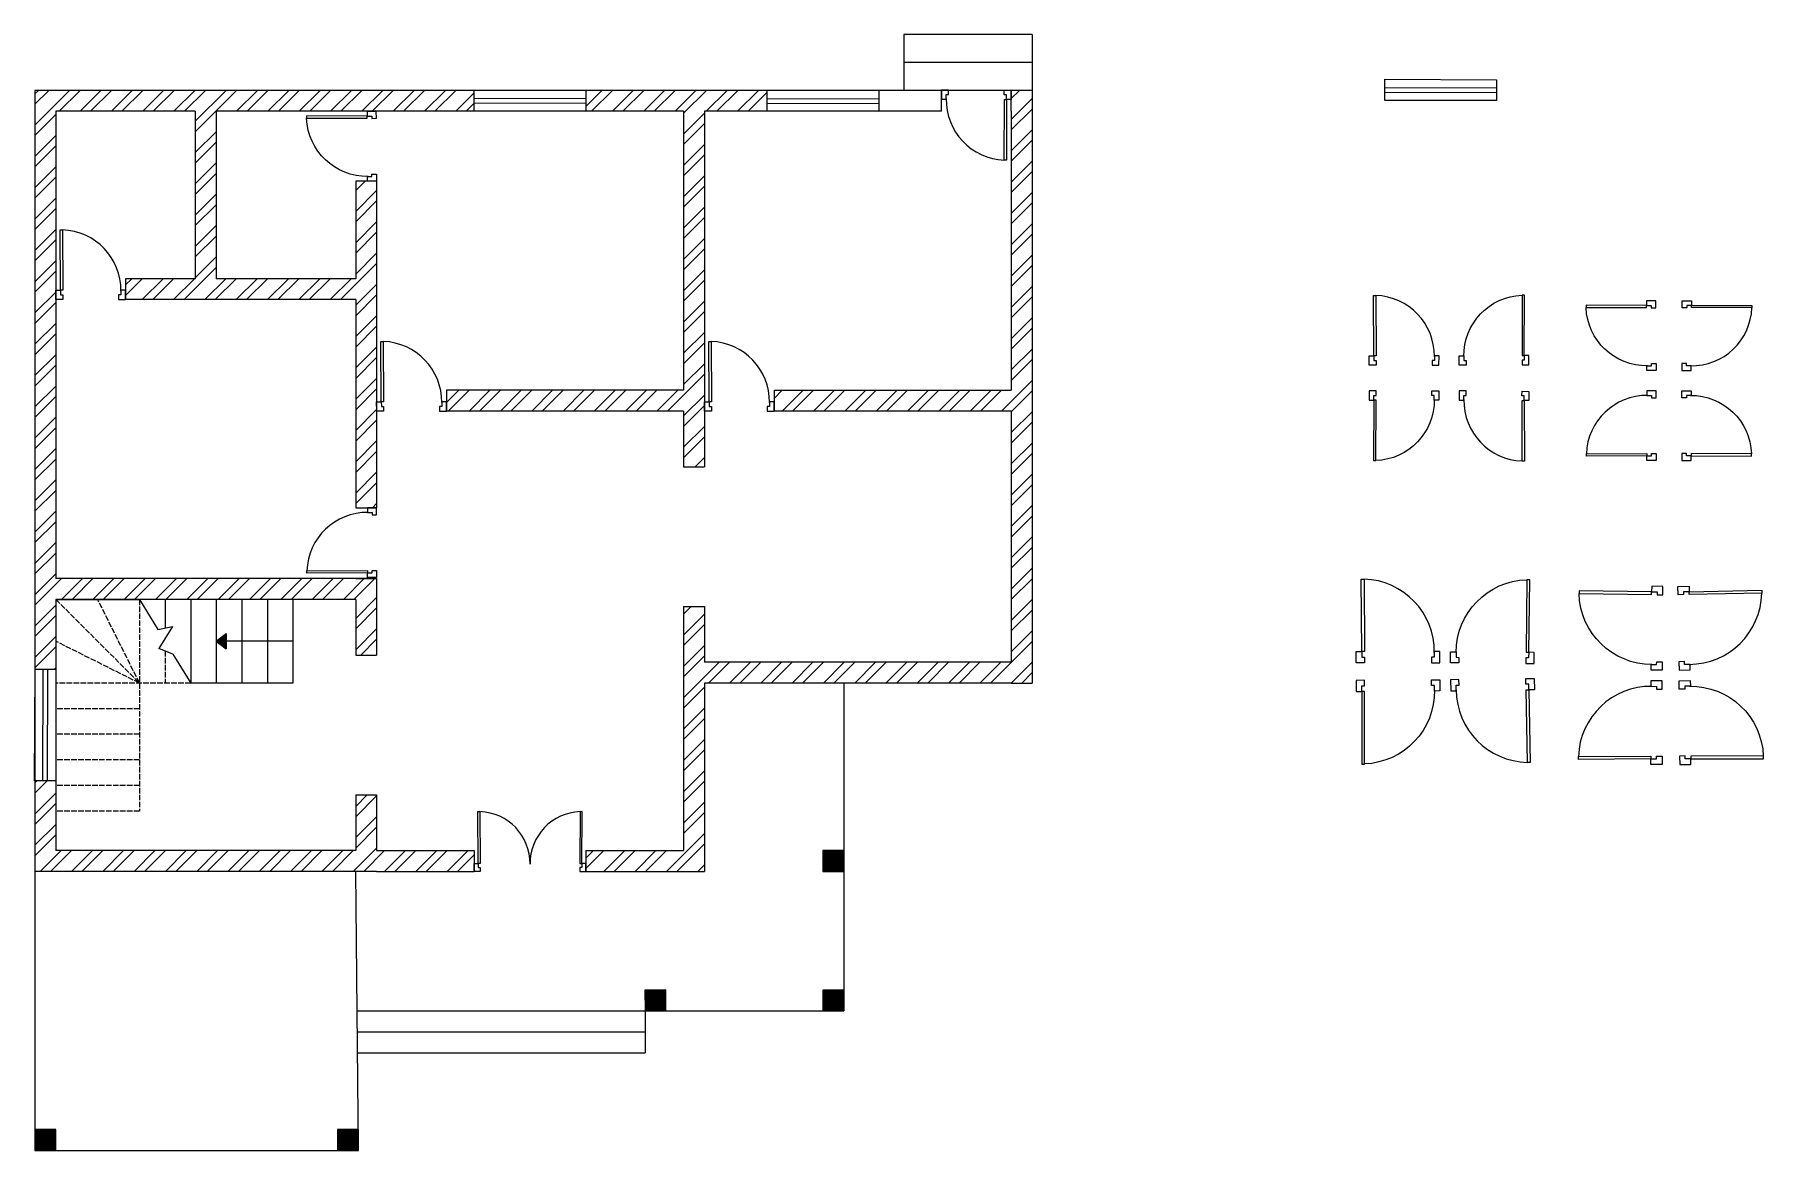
# Model space of a CAD drawing. Header units: inches. Extents: x 1397 to 2993, y 1768 to 2248.
# Drawn here: x 2249 to 2993, y 1768 to 2248 of the extents above.
import ezdxf

# ---------------------------------------------------------------- set-up
doc = ezdxf.new("R2010")
doc.units = ezdxf.units.IN
doc.header["$LTSCALE"] = 0.2
doc.linetypes.add('ACAD_ISO02W100', pattern=[15, 12, -3])
for name, color, linetype in [('door', 10, 'Continuous'), ('dotted not stairs', 3, 'Continuous'), ('dotted stairs', 3, 'ACAD_ISO02W100'), ('steps', 220, 'Continuous'), ('wall', 7, 'Continuous'), ('window', 214, 'Continuous')]:
    doc.layers.add(name, color=color, linetype=linetype)
doc.layers.add('hacthing', color=253, linetype='Continuous', transparency=0.9)

# ---------------------------------------------------------------- blocks, each defined once
blk = doc.blocks.new('door 1')
at = {"layer": 'door'}
for p, q in [((1.84, 29.99), (2.84, 30)), ((1.99, 3.99), (1.84, 29.99)), ((2.84, 30), (2.96, 4)), ((-0.01, 3.99), (1.99, 3.99)), ((0, 0), (-0.01, 3.99)), ((3, -0.01), (0, 0)), ((2.96, 4), (1.99, 3.99)), ((1.99, 3.99), (2, 1.99)), ((2, 1.99), (3, 1.99)), ((3, 1.99), (3, -0.01)), ((27.98, 1.99), (26.98, 1.99)), ((26.98, 1.99), (26.98, -0.01)), ((26.98, -0.01), (29.98, 0)), ((27.99, 3.99), (27.98, 1.99)), ((29.99, 3.99), (27.99, 3.99)), ((29.98, 0), (29.99, 3.99))]:
    blk.add_line(p, q, dxfattribs=at)
blk.add_arc((1.99, 3.99), 26, 359.33506, 88.12828, dxfattribs=at)
blk = doc.blocks.new('door3')
at = {"layer": 'door'}
for p, q in [((0.29, 25.72), (1.15, 25.73)), ((0.42, 3.43), (0.29, 25.72)), ((1.15, 25.73), (1.26, 3.43)), ((44.28, 25.71), (44.17, 3.43)), ((45.14, 25.72), (44.28, 25.71)), ((45.01, 3.43), (45.14, 25.72)), ((-1.3, 3.43), (0.42, 3.43)), ((-1.29, 0), (-1.3, 3.43)), ((1.29, 0), (-1.29, 0)), ((0.42, 3.43), (0.43, 1.71)), ((1.26, 3.43), (0.42, 3.43)), ((0.43, 1.71), (1.29, 1.71)), ((1.29, 1.71), (1.29, 0)), ((45, 1.71), (44.14, 1.71)), ((44.14, 1.71), (44.14, 0)), ((44.14, 0), (46.71, 0)), ((44.17, 3.43), (45.01, 3.43)), ((45.01, 3.43), (45, 1.71)), ((46.72, 3.43), (45.01, 3.43)), ((46.71, 0), (46.72, 3.43))]:
    blk.add_line(p, q, dxfattribs=at)
for centre, start, end in [((0.42, 3.43), 359.33506, 88.12828), ((45.01, 3.43), 91.87172, 180.66494)]:
    blk.add_arc(centre, 22.3, start, end, dxfattribs=at)
blk = doc.blocks.new('wind')
at = {"layer": 'window'}
for p, q in [((-0.01, 9.09), (47.99, 8.9)), ((0, 0), (0, 9.09)), ((47.99, 8.9), (48, -0.1)), ((0, 5.55), (48, 5.4)), ((0, 3.55), (47.99, 3.4)), ((48, -0.1), (0, 0))]:
    blk.add_line(p, q, dxfattribs=at)
blk = doc.blocks.new('w')
at = {"layer": 'window'}
blk.add_blockref('wind', (-24, 0.05), dxfattribs=at)

msp = doc.modelspace()

# ---------------------------------------------------------------- hatches: boundary and pattern name
at = {"layer": 'door'}
h = msp.add_hatch(color=256, dxfattribs=at)
h.dxf.hatch_style = 1
h.paths.add_polyline_path([(2588.3, 1896.82), (2588.31, 1887.83), (2597.3, 1887.83), (2597.3, 1896.83)])
h = msp.add_hatch(color=256, dxfattribs=at)
h.dxf.hatch_style = 1
h.paths.add_polyline_path([(2511.73, 1836.83), (2511.75, 1827.85), (2520.73, 1827.85), (2520.73, 1836.85)])
h = msp.add_hatch(color=256, dxfattribs=at)
h.dxf.hatch_style = 1
h.paths.add_polyline_path([(2588.3, 1836.82), (2588.31, 1827.83), (2597.3, 1827.83), (2597.3, 1836.83)])
h = msp.add_hatch(color=256, dxfattribs=at)
h.dxf.hatch_style = 1
h.paths.add_polyline_path([(2258.28, 1776.83), (2249.28, 1776.82), (2249.3, 1767.83), (2258.28, 1767.83)])
h = msp.add_hatch(color=256, dxfattribs=at)
h.dxf.hatch_style = 1
h.paths.add_polyline_path([(2379.5, 1776.82), (2379.51, 1767.83), (2388.5, 1767.83), (2388.5, 1776.83)])
at = {"layer": 'dotted not stairs'}
h = msp.add_hatch(color=256, dxfattribs=at)
h.dxf.hatch_style = 1
h.paths.add_polyline_path([(2331.5, 1990.12), (2327.3, 1986.83), (2331.5, 1983.55)])
at = {"layer": 'hacthing', "transparency": 33554687}
h = msp.add_hatch(dxfattribs=at)
h.set_pattern_fill('ANSI32', color=256)
h.paths.add_polyline_path([(2258.3, 2142.83), (2258.3, 2214.83), (2318.3, 2214.83), (2318.3, 2142.83), (2288.3, 2142.83), (2288.3, 2137.82), (2288.31, 2137.82), (2288.3, 2133.83), (2387.3, 2133.83), (2387.3, 2044.28), (2392.31, 2044.28), (2392.31, 2044.29), (2396.3, 2044.28), (2396.3, 2085.83), (2396.3, 2094.83), (2396.3, 2184.83), (2392.31, 2184.8), (2392.31, 2184.83), (2387.3, 2184.83), (2387.3, 2142.83), (2327.3, 2142.83), (2327.3, 2214.83), (2438.3, 2214.83), (2438.3, 2223.83), (2249.3, 2223.83), (2249.3, 1974.82), (2258.3, 1974.83), (2258.3, 2004.83), (2294.3, 2004.83), (2387.3, 2004.83), (2387.3, 1980.83), (2396.3, 1980.83), (2396.3, 2013.83), (2387.3, 2013.83), (2258.3, 2013.83)])
h.paths.add_polyline_path([(2537.3, 2214.83), (2564.3, 2214.83), (2564.3, 2223.83), (2486.28, 2223.83), (2486.3, 2214.83), (2528.3, 2214.83), (2528.3, 2094.83), (2426.3, 2094.83), (2426.3, 2089.82), (2426.31, 2089.82), (2426.3, 2085.83), (2528.3, 2085.83), (2528.3, 2061.83), (2537.3, 2061.83), (2537.3, 2085.83), (2537.3, 2094.83)])
h.paths.add_polyline_path([(2678.3, 2223.83), (2669.3, 2223.83), (2669.3, 2214.83), (2669.3, 2094.83), (2567.3, 2094.83), (2567.3, 2085.83), (2669.3, 2085.83), (2669.3, 1977.83), (2567.3, 1977.83), (2537.3, 1977.83), (2537.3, 2001.83), (2528.3, 2001.83), (2528.3, 1896.83), (2486.3, 1896.83), (2486.3, 1887.83), (2537.3, 1887.83), (2537.3, 1968.83), (2567.3, 1968.83), (2669.3, 1968.83), (2678.3, 1968.83)])
h.paths.add_polyline_path([(2396.3, 1920.83), (2387.3, 1920.83), (2387.3, 1896.83), (2258.3, 1896.83), (2258.3, 1926.83), (2249.3, 1926.83), (2249.3, 1887.83), (2396.3, 1887.83), (2438.3, 1887.83), (2438.29, 1891.26), (2438.3, 1891.26), (2438.3, 1896.83), (2396.3, 1896.83)])

# ---------------------------------------------------------------- linework, layer by layer
at = {"layer": 'door'}
for p, q in [((2597.3, 1896.83), (2588.3, 1896.82)), ((2588.3, 1896.82), (2588.31, 1887.82)), ((2597.3, 1887.83), (2597.3, 1896.83)), ((2588.31, 1887.83), (2597.3, 1887.83)), ((2520.73, 1836.85), (2511.73, 1836.83)), ((2511.73, 1836.83), (2511.75, 1827.83)), ((2520.73, 1827.85), (2520.73, 1836.85)), ((2597.3, 1836.83), (2588.3, 1836.82)), ((2588.3, 1836.82), (2588.31, 1827.82)), ((2597.3, 1827.83), (2597.3, 1836.83)), ((2511.75, 1827.85), (2520.73, 1827.85)), ((2588.31, 1827.83), (2597.3, 1827.83)), ((2258.28, 1776.83), (2249.28, 1776.82)), ((2249.28, 1776.82), (2249.3, 1767.82)), ((2258.28, 1767.83), (2258.28, 1776.83)), ((2388.5, 1776.83), (2379.5, 1776.82)), ((2379.5, 1776.82), (2379.51, 1767.82)), ((2388.5, 1767.83), (2388.5, 1776.83)), ((2249.3, 1767.83), (2258.28, 1767.83)), ((2379.51, 1767.83), (2388.5, 1767.83))]:
    msp.add_line(p, q, dxfattribs=at)
at = {"layer": 'dotted not stairs'}
for p, q in [((2294.3, 2004.83), (2302.19, 1991.92)), ((2294.3, 2004.83), (2302.19, 1991.92)), ((2305.3, 2004.83), (2305.3, 1992.55)), ((2316.3, 2004.83), (2316.3, 1968.83)), ((2327.3, 2004.83), (2327.3, 1968.83)), ((2338.3, 2004.83), (2338.3, 1968.83)), ((2349.3, 2004.83), (2349.3, 1968.83)), ((2360.3, 2004.83), (2360.3, 1968.83)), ((2302.19, 1991.92), (2308.54, 1993.21)), ((2308.54, 1993.21), (2302.62, 1983.76)), ((2327.3, 1986.83), (2331.5, 1990.12)), ((2327.3, 1986.83), (2331.5, 1983.55)), ((2331.5, 1990.12), (2331.5, 1983.55)), ((2360.3, 1986.83), (2331.5, 1986.83)), ((2308.69, 1981.28), (2302.62, 1983.76)), ((2308.69, 1981.28), (2316.3, 1968.83)), ((2360.3, 1968.83), (2316.3, 1968.83))]:
    msp.add_line(p, q, dxfattribs=at)
at = {"layer": 'dotted stairs'}
for p, q in [((2258.3, 2004.83), (2294.3, 1968.83)), ((2294.3, 1968.83), (2276.3, 2004.83)), ((2294.3, 2004.83), (2294.3, 1913.83)), ((2294.3, 1968.83), (2258.3, 1986.83)), ((2305.3, 1982.67), (2305.3, 1968.83)), ((2316.3, 1968.83), (2258.3, 1968.83)), ((2294.3, 1957.83), (2258.3, 1957.83)), ((2294.3, 1946.83), (2258.3, 1946.83)), ((2294.3, 1935.83), (2258.3, 1935.83)), ((2294.3, 1924.83), (2258.3, 1924.83)), ((2294.3, 1913.83), (2258.3, 1913.83))]:
    msp.add_line(p, q, dxfattribs=at)
at = {"layer": 'steps'}
for p, q in [((2678.3, 2247.83), (2623.1, 2247.83)), ((2623.1, 2247.83), (2623.1, 2223.83)), ((2678.3, 2247.83), (2678.3, 2223.83)), ((2678.3, 2235.83), (2623.1, 2235.83)), ((2511.75, 1827.83), (2511.75, 1809.83)), ((2387.99, 1818.83), (2511.75, 1818.83)), ((2388.08, 1809.83), (2511.75, 1809.83))]:
    msp.add_line(p, q, dxfattribs=at)
at = {"layer": 'wall'}
for p, q in [((2249.3, 2223.83), (2249.3, 1887.83)), ((2639.3, 2223.83), (2249.3, 2223.83)), ((2678.3, 2223.83), (2623.1, 2223.83)), ((2639.3, 2214.83), (2639.3, 2223.83)), ((2678.3, 2223.83), (2669.3, 2223.83)), ((2669.3, 2214.83), (2669.3, 2223.83)), ((2678.3, 2223.83), (2678.3, 1968.83)), ((2258.3, 2214.83), (2258.3, 2142.83)), ((2318.3, 2214.83), (2258.3, 2214.83)), ((2318.3, 2214.83), (2318.3, 2142.83)), ((2327.3, 2214.83), (2327.3, 2142.83)), ((2528.3, 2214.83), (2327.3, 2214.83)), ((2528.3, 2214.83), (2528.3, 2094.83)), ((2639.3, 2214.83), (2537.3, 2214.83)), ((2669.3, 2214.83), (2669.3, 2094.83)), ((2387.3, 2184.83), (2387.3, 2142.83)), ((2396.3, 2184.83), (2387.3, 2184.83)), ((2396.3, 2184.83), (2396.3, 2094.83)), ((2258.3, 2142.83), (2258.3, 2013.83)), ((2318.3, 2142.83), (2288.3, 2142.83)), ((2288.3, 2142.83), (2288.3, 2133.83)), ((2387.3, 2142.83), (2327.3, 2142.83)), ((2387.3, 2133.83), (2288.3, 2133.83)), ((2387.3, 2133.83), (2387.3, 2044.28)), ((2396.3, 2094.83), (2396.3, 2085.83)), ((2528.3, 2094.83), (2426.3, 2094.83)), ((2426.3, 2094.83), (2426.3, 2085.83)), ((2537.3, 2094.83), (2537.3, 2074.58)), ((2567.3, 2094.83), (2567.3, 2085.83)), ((2396.3, 2085.83), (2396.3, 2044.28)), ((2528.3, 2085.83), (2426.3, 2085.83)), ((2528.3, 2085.83), (2528.3, 2061.83)), ((2537.3, 2085.83), (2537.3, 2061.83)), ((2669.3, 2085.83), (2567.3, 2085.83)), ((2669.3, 2085.83), (2669.3, 1977.83)), ((2528.3, 2061.83), (2537.3, 2061.83)), ((2387.3, 2044.28), (2396.3, 2044.28)), ((2396.3, 2013.83), (2258.3, 2013.83)), ((2387.3, 2013.83), (2396.3, 2013.83)), ((2396.3, 2013.83), (2396.3, 1980.83)), ((2387.3, 2004.83), (2258.3, 2004.83)), ((2258.3, 2004.83), (2258.3, 1896.83)), ((2258.3, 2004.83), (2294.3, 2004.83)), ((2258.3, 2004.83), (2258.3, 1968.83)), ((2387.3, 2004.83), (2387.3, 1980.83)), ((2528.3, 2001.83), (2537.3, 2001.83)), ((2528.3, 2001.83), (2528.3, 1896.83)), ((2537.3, 2001.83), (2537.3, 1977.83)), ((2387.3, 1980.83), (2396.3, 1980.83)), ((2567.3, 1977.83), (2537.3, 1977.83)), ((2669.3, 1977.83), (2567.3, 1977.83)), ((2567.3, 1968.83), (2537.3, 1968.83)), ((2537.3, 1968.83), (2537.3, 1887.83)), ((2669.3, 1968.83), (2567.3, 1968.83)), ((2597.3, 1968.83), (2597.3, 1887.83)), ((2669.3, 1968.83), (2678.3, 1968.83)), ((2387.3, 1920.83), (2396.3, 1920.83)), ((2387.3, 1920.83), (2387.3, 1896.83)), ((2396.3, 1920.83), (2396.3, 1896.83)), ((2387.3, 1896.83), (2258.3, 1896.83)), ((2396.3, 1896.83), (2438.3, 1896.83)), ((2438.3, 1896.83), (2438.3, 1887.83)), ((2486.3, 1896.83), (2486.3, 1887.83)), ((2486.3, 1896.83), (2528.3, 1896.83)), ((2396.3, 1887.83), (2249.3, 1887.83)), ((2249.3, 1887.83), (2249.3, 1767.83)), ((2388.5, 1767.83), (2387.3, 1887.83)), ((2396.3, 1887.83), (2438.3, 1887.83)), ((2486.3, 1887.83), (2537.3, 1887.83)), ((2597.3, 1887.83), (2597.3, 1827.83)), ((2387.9, 1827.83), (2438.3, 1827.83)), ((2438.3, 1827.83), (2597.3, 1827.83)), ((2249.3, 1767.83), (2388.5, 1767.83))]:
    msp.add_line(p, q, dxfattribs=at)
for points in [[(2537.3, 2214.83), (2537.3, 2094.83)], [(2567.3, 2094.83), (2669.3, 2094.83)]]:
    msp.add_lwpolyline(points, dxfattribs=at)
at = {"layer": 'window'}
msp.add_line((2564.3, 2214.83), (2564.3, 2223.83), dxfattribs=at)

# ---------------------------------------------------------------- block references
at = {"layer": 'wall'}
for p, rotation in [((2669.3, 2223.83), 179.6928245832499), ((2957.94, 2133.34), 269.6928245832498), ((2892.01, 2094.36), 179.6928245832499), ((2946.68, 2064.64), 90), ((2396.3, 2014.3), 90)]:
    msp.add_blockref('door 1', p, dxfattribs=dict(at, rotation=rotation))
at = {"layer": 'wall', "xscale": -1}
for p, rotation in [((2396.16, 2214.81), 90.26573761694006), ((2892.01, 2105.77), 0.2657376169400649), ((2946.52, 2133.35), 90.26573761694006), ((2823.3, 2094.57), 179.9585622001899), ((2957.73, 2064.64), 269.9585622001899)]:
    msp.add_blockref('door 1', p, dxfattribs=dict(at, rotation=rotation))
at = {"layer": 'wall'}
for name, p in [('door 1', (2258.32, 2133.83)), ('door 1', (2823.31, 2105.62)), ('door 1', (2396.32, 2085.83)), ('door 1', (2537.32, 2085.83)), ('door3', (2439.58, 1887.83))]:
    msp.add_blockref(name, p, dxfattribs=at)
at = {"layer": 'wall', "xscale": 1.20093521285369, "yscale": 1.20093521285369, "zscale": 1.20093521285369}
msp.add_blockref('door 1', (2817.66, 1977.6), dxfattribs=at)
at = {"layer": 'wall', "yscale": 1.20093521285369, "zscale": 1.20093521285369}
for p, xscale, rotation in [((2894.25, 1977.28), -1.20093521285369, 359.5290564985668), ((2949.59, 2010.45), -1.20093521285369, 89.52905649856675), ((2956.07, 2010.47), 1.20093521285369, 270.804627620447), ((2894.27, 1970.8), 1.20093521285369, 180.804627620447), ((2817.68, 1970.04), -1.20093521285369, 180.3336841190138), ((2949.27, 1933.85), 1.20093521285369, 90), ((2956.83, 1933.88), -1.20093521285369, 270.3336841190139)]:
    msp.add_blockref('door 1', p, dxfattribs=dict(at, xscale=xscale, rotation=rotation))
at = {"layer": 'window'}
for name, p in [('w', (2462.3, 2214.83)), ('wind', (2564.3, 2214.83)), ('w', (2854, 2219.46))]:
    msp.add_blockref(name, p, dxfattribs=at)
at = {"layer": 'window', "rotation": 90}
msp.add_blockref('w', (2258.3, 1950.83), dxfattribs=at)

doc.saveas('drawing.dxf')
